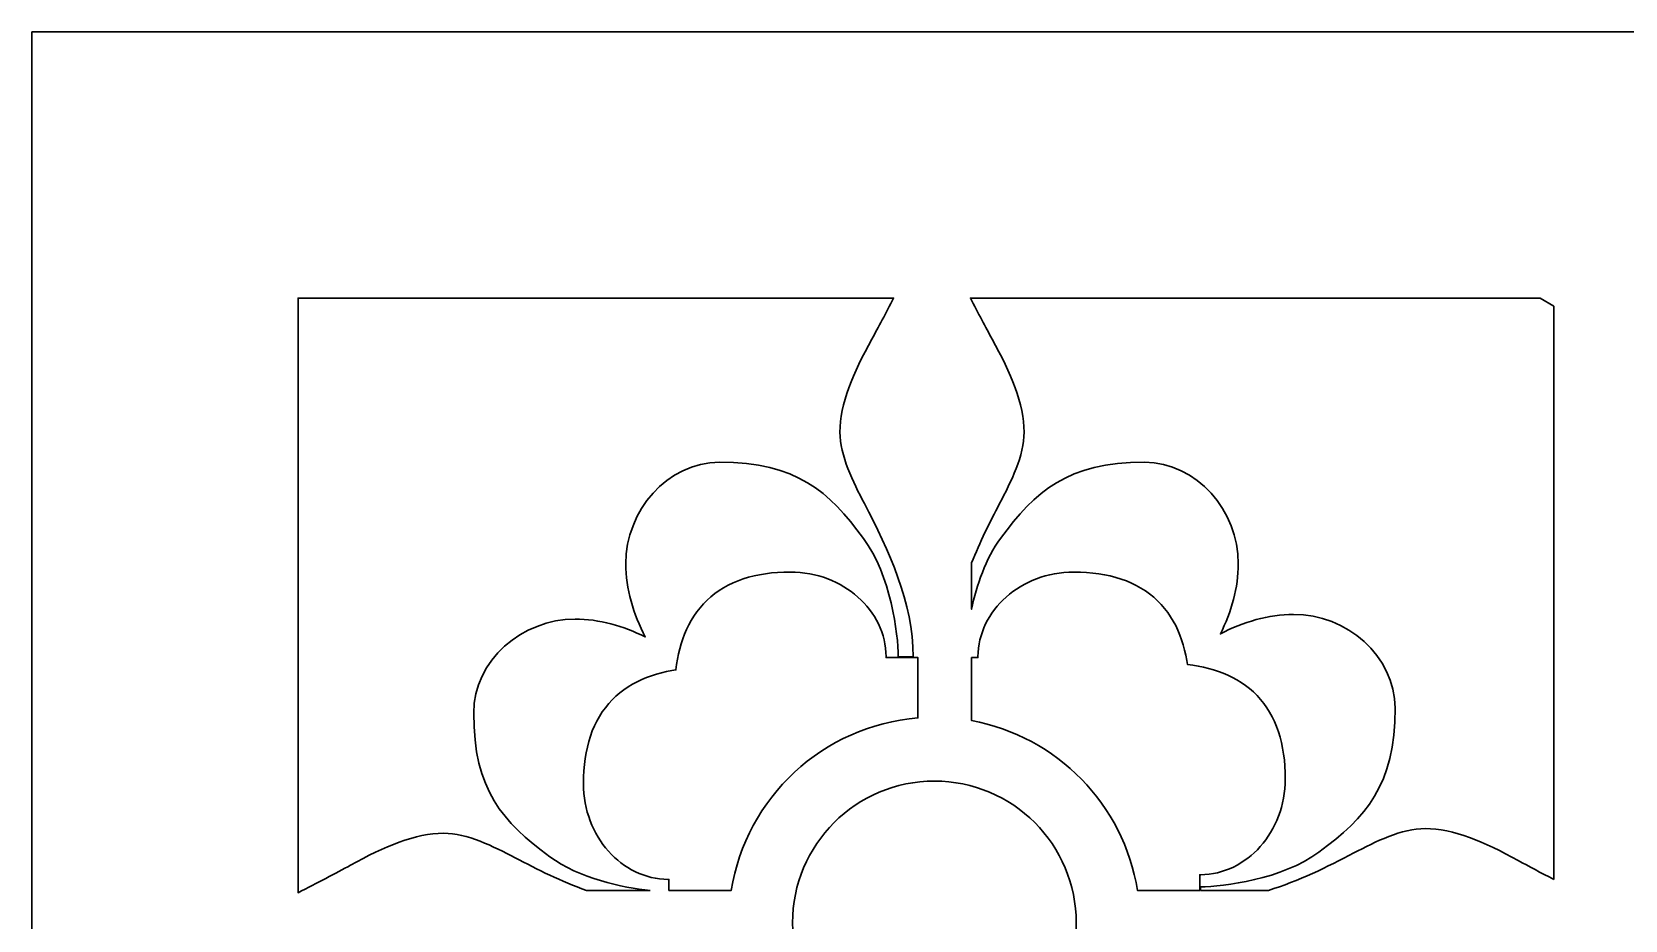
# Model space of a CAD drawing. Header units: centimetres. Extents: x 14.5 to 20.6, y -2.7 to 9.
# Drawn here: x 14.535 to 15.922, y 8.227 to 9.001 of the extents above; entities that cross this region are included whole.
import ezdxf

# ---------------------------------------------------------------- set-up
doc = ezdxf.new("R2010")
doc.units = ezdxf.units.CM
doc.header["$MEASUREMENT"] = 0
doc.layers.add('layer 1', color=7, linetype='Continuous')

msp = doc.modelspace()

# ---------------------------------------------------------------- linework, layer by layer
at = {"layer": 'layer 1', "color": 250, "lineweight": 30}
for points, knots in [([(14.53548, -2.70131), (14.53548, -2.70131), (14.53548, 9.00077), (14.53548, 9.00077), (14.53548, 9.00077), (14.53548, 9.00077), (20.59893, 9.00077), (20.59893, 9.00077), (20.59893, 9.00077), (20.59893, 9.00077), (20.59893, -2.70131), (20.59893, -2.70131), (20.59893, -2.70131), (20.59893, -2.70131), (14.53548, -2.70131), (14.53548, -2.70131)], [0, 0, 0, 0, 0.2, 0.2, 0.2, 0.2, 0.4, 0.4, 0.4, 0.4, 0.6, 0.6, 0.6, 0.6, 1, 1, 1, 1]), ([(15.07379, 8.2533), (15.04951, 8.25578), (15.0117, 8.26378), (14.98633, 8.28266), (14.98633, 8.28266), (14.94543, 8.31291), (14.92009, 8.34071), (14.92009, 8.40778), (14.92009, 8.40778), (14.92009, 8.45358), (14.9626, 8.48956), (15.00841, 8.48956), (15.00841, 8.48956), (15.02914, 8.48956), (15.05053, 8.48353), (15.06949, 8.47397), (15.06949, 8.47397), (15.05913, 8.49358), (15.05251, 8.51603), (15.05251, 8.53774), (15.05251, 8.53774), (15.05251, 8.58355), (15.08848, 8.62606), (15.13428, 8.62606), (15.13428, 8.62606), (15.20136, 8.62606), (15.22915, 8.60072), (15.25941, 8.55982), (15.25941, 8.55982), (15.28313, 8.52794), (15.28967, 8.47641), (15.28967, 8.45678), (15.28967, 8.45678), (15.28967, 8.45678), (15.30276, 8.45678), (15.30276, 8.45678), (15.30276, 8.45678), (15.30276, 8.5034), (15.28149, 8.55001), (15.26022, 8.59008), (15.26022, 8.59008), (15.25041, 8.60889), (15.23896, 8.63179), (15.23896, 8.65224), (15.23896, 8.65224), (15.23896, 8.67678), (15.25041, 8.70376), (15.26677, 8.73319), (15.26677, 8.73319), (15.27244, 8.74363), (15.27897, 8.75591), (15.2857, 8.76905), (15.2857, 8.76905), (15.2857, 8.76905), (14.7672, 8.76905), (14.7672, 8.76905), (14.7672, 8.76905), (14.7672, 8.76905), (14.7672, 8.25134), (14.7672, 8.25134), (14.7672, 8.25134), (14.78405, 8.2598), (14.79994, 8.26823), (14.81296, 8.27529), (14.81296, 8.27529), (14.84239, 8.29166), (14.86937, 8.3031), (14.89391, 8.3031), (14.89391, 8.3031), (14.91436, 8.3031), (14.93726, 8.29166), (14.95607, 8.28183), (14.95607, 8.28183), (14.97552, 8.27151), (14.99651, 8.26119), (15.01829, 8.2533), (15.01829, 8.2533), (15.01829, 8.2533), (15.07379, 8.2533), (15.07379, 8.2533)], [0, 0, 0, 0, 0.047619, 0.047619, 0.047619, 0.047619, 0.0952381, 0.0952381, 0.0952381, 0.0952381, 0.1428571, 0.1428571, 0.1428571, 0.1428571, 0.1904762, 0.1904762, 0.1904762, 0.1904762, 0.2380952, 0.2380952, 0.2380952, 0.2380952, 0.2857143, 0.2857143, 0.2857143, 0.2857143, 0.3333333, 0.3333333, 0.3333333, 0.3333333, 0.3809524, 0.3809524, 0.3809524, 0.3809524, 0.4285714, 0.4285714, 0.4285714, 0.4285714, 0.4761905, 0.4761905, 0.4761905, 0.4761905, 0.5238095, 0.5238095, 0.5238095, 0.5238095, 0.5714286, 0.5714286, 0.5714286, 0.5714286, 0.6190476, 0.6190476, 0.6190476, 0.6190476, 0.6666667, 0.6666667, 0.6666667, 0.6666667, 0.7142857, 0.7142857, 0.7142857, 0.7142857, 0.7619048, 0.7619048, 0.7619048, 0.7619048, 0.8095238, 0.8095238, 0.8095238, 0.8095238, 0.8571429, 0.8571429, 0.8571429, 0.8571429, 0.9047619, 0.9047619, 0.9047619, 0.9047619, 1, 1, 1, 1]), ([(15.8605, 8.26287), (15.8605, 8.26287), (15.8605, 8.76187), (15.8605, 8.76187), (15.8605, 8.76187), (15.8605, 8.76187), (15.84854, 8.76905), (15.84854, 8.76905), (15.84854, 8.76905), (15.84854, 8.76905), (15.35252, 8.76905), (15.35252, 8.76905), (15.35252, 8.76905), (15.35925, 8.75591), (15.36579, 8.74363), (15.37145, 8.73319), (15.37145, 8.73319), (15.38782, 8.70376), (15.39926, 8.67678), (15.39926, 8.65224), (15.39926, 8.65224), (15.39926, 8.63179), (15.38782, 8.60889), (15.37799, 8.59008), (15.37799, 8.59008), (15.36936, 8.57381), (15.36072, 8.55647), (15.35351, 8.53848), (15.35351, 8.53848), (15.35351, 8.53848), (15.35351, 8.49804), (15.35351, 8.49804), (15.35351, 8.49804), (15.35794, 8.51887), (15.36579, 8.54231), (15.37882, 8.55982), (15.37882, 8.55982), (15.40907, 8.60072), (15.43687, 8.62606), (15.50394, 8.62606), (15.50394, 8.62606), (15.54974, 8.62606), (15.58572, 8.58355), (15.58572, 8.53774), (15.58572, 8.53774), (15.58572, 8.51702), (15.57969, 8.49562), (15.57013, 8.47666), (15.57013, 8.47666), (15.58974, 8.48702), (15.61218, 8.49365), (15.6339, 8.49365), (15.6339, 8.49365), (15.67971, 8.49365), (15.72222, 8.45767), (15.72222, 8.41187), (15.72222, 8.41187), (15.72222, 8.3448), (15.69688, 8.317), (15.65598, 8.28675), (15.65598, 8.28675), (15.6241, 8.26303), (15.57257, 8.25648), (15.55294, 8.25648), (15.55294, 8.25648), (15.55294, 8.25648), (15.55294, 8.2533), (15.55294, 8.2533), (15.55294, 8.2533), (15.55294, 8.2533), (15.61192, 8.2533), (15.61192, 8.2533), (15.61192, 8.2533), (15.63802, 8.26149), (15.66321, 8.27371), (15.68624, 8.28593), (15.68624, 8.28593), (15.70505, 8.29575), (15.72795, 8.30719), (15.7484, 8.30719), (15.7484, 8.30719), (15.77294, 8.30719), (15.79992, 8.29575), (15.82935, 8.27938), (15.82935, 8.27938), (15.83853, 8.2744), (15.84914, 8.26874), (15.8605, 8.26287)], [0, 0, 0, 0, 0.0434783, 0.0434783, 0.0434783, 0.0434783, 0.0869565, 0.0869565, 0.0869565, 0.0869565, 0.1304348, 0.1304348, 0.1304348, 0.1304348, 0.173913, 0.173913, 0.173913, 0.173913, 0.2173913, 0.2173913, 0.2173913, 0.2173913, 0.2608696, 0.2608696, 0.2608696, 0.2608696, 0.3043478, 0.3043478, 0.3043478, 0.3043478, 0.3478261, 0.3478261, 0.3478261, 0.3478261, 0.3913043, 0.3913043, 0.3913043, 0.3913043, 0.4347826, 0.4347826, 0.4347826, 0.4347826, 0.4782609, 0.4782609, 0.4782609, 0.4782609, 0.5217391, 0.5217391, 0.5217391, 0.5217391, 0.5652174, 0.5652174, 0.5652174, 0.5652174, 0.6086957, 0.6086957, 0.6086957, 0.6086957, 0.6521739, 0.6521739, 0.6521739, 0.6521739, 0.6956522, 0.6956522, 0.6956522, 0.6956522, 0.7391304, 0.7391304, 0.7391304, 0.7391304, 0.7826087, 0.7826087, 0.7826087, 0.7826087, 0.826087, 0.826087, 0.826087, 0.826087, 0.8695652, 0.8695652, 0.8695652, 0.8695652, 0.9130435, 0.9130435, 0.9130435, 0.9130435, 1, 1, 1, 1]), ([(15.09009, 8.2533), (15.09009, 8.2533), (15.14434, 8.2533), (15.14434, 8.2533), (15.14434, 8.2533), (15.15718, 8.3341), (15.22409, 8.39692), (15.30681, 8.40348), (15.30681, 8.40348), (15.30681, 8.40348), (15.30681, 8.45606), (15.30681, 8.45606), (15.30681, 8.45606), (15.30681, 8.45606), (15.27913, 8.45606), (15.27913, 8.45606), (15.27913, 8.45606), (15.27913, 8.45606), (15.27913, 8.45707), (15.27913, 8.45707), (15.27913, 8.45707), (15.27913, 8.45707), (15.27902, 8.46052), (15.27902, 8.46052), (15.27902, 8.46052), (15.27902, 8.46052), (15.27869, 8.46423), (15.27869, 8.46423), (15.27869, 8.46423), (15.27869, 8.46423), (15.27814, 8.46789), (15.27814, 8.46789), (15.27814, 8.46789), (15.27814, 8.46789), (15.27739, 8.47151), (15.27739, 8.47151), (15.27739, 8.47151), (15.27739, 8.47151), (15.27643, 8.47506), (15.27643, 8.47506), (15.27643, 8.47506), (15.27643, 8.47506), (15.27529, 8.47855), (15.27529, 8.47855), (15.27529, 8.47855), (15.27529, 8.47855), (15.27395, 8.48197), (15.27395, 8.48197), (15.27395, 8.48197), (15.27395, 8.48197), (15.27244, 8.48531), (15.27244, 8.48531), (15.27244, 8.48531), (15.27244, 8.48531), (15.27076, 8.48857), (15.27076, 8.48857), (15.27076, 8.48857), (15.27076, 8.48857), (15.26891, 8.49174), (15.26891, 8.49174), (15.26891, 8.49174), (15.26891, 8.49174), (15.2669, 8.49482), (15.2669, 8.49482), (15.2669, 8.49482), (15.2669, 8.49482), (15.26474, 8.49781), (15.26474, 8.49781), (15.26474, 8.49781), (15.26474, 8.49781), (15.26242, 8.50069), (15.26242, 8.50069), (15.26242, 8.50069), (15.26242, 8.50069), (15.25996, 8.50347), (15.25996, 8.50347), (15.25996, 8.50347), (15.25996, 8.50347), (15.25736, 8.50615), (15.25736, 8.50615), (15.25736, 8.50615), (15.25736, 8.50615), (15.25462, 8.50871), (15.25462, 8.50871), (15.25462, 8.50871), (15.25462, 8.50871), (15.25175, 8.51116), (15.25175, 8.51116), (15.25175, 8.51116), (15.25175, 8.51116), (15.24876, 8.51348), (15.24876, 8.51348), (15.24876, 8.51348), (15.24876, 8.51348), (15.24563, 8.51568), (15.24563, 8.51568), (15.24563, 8.51568), (15.24563, 8.51568), (15.24239, 8.51775), (15.24239, 8.51775), (15.24239, 8.51775), (15.24239, 8.51775), (15.23903, 8.51968), (15.23903, 8.51968), (15.23903, 8.51968), (15.23903, 8.51968), (15.23556, 8.52147), (15.23556, 8.52147), (15.23556, 8.52147), (15.23556, 8.52147), (15.23198, 8.52311), (15.23198, 8.52311), (15.23198, 8.52311), (15.23198, 8.52311), (15.22829, 8.52461), (15.22829, 8.52461), (15.22829, 8.52461), (15.22829, 8.52461), (15.2245, 8.52594), (15.2245, 8.52594), (15.2245, 8.52594), (15.2245, 8.52594), (15.22062, 8.52712), (15.22062, 8.52712), (15.22062, 8.52712), (15.22062, 8.52712), (15.21666, 8.52813), (15.21666, 8.52813), (15.21666, 8.52813), (15.21666, 8.52813), (15.2126, 8.52897), (15.2126, 8.52897), (15.2126, 8.52897), (15.2126, 8.52897), (15.20846, 8.52962), (15.20846, 8.52962), (15.20846, 8.52962), (15.20846, 8.52962), (15.20425, 8.5301), (15.20425, 8.5301), (15.20425, 8.5301), (15.20425, 8.5301), (15.19997, 8.53039), (15.19997, 8.53039), (15.19997, 8.53039), (15.19997, 8.53039), (15.19569, 8.53048), (15.19569, 8.53048), (15.19569, 8.53048), (15.19569, 8.53048), (15.19003, 8.53039), (15.19003, 8.53039), (15.19003, 8.53039), (15.19003, 8.53039), (15.18458, 8.53012), (15.18458, 8.53012), (15.18458, 8.53012), (15.18458, 8.53012), (15.17928, 8.52967), (15.17928, 8.52967), (15.17928, 8.52967), (15.17928, 8.52967), (15.1741, 8.52902), (15.1741, 8.52902), (15.1741, 8.52902), (15.1741, 8.52902), (15.16906, 8.52819), (15.16906, 8.52819), (15.16906, 8.52819), (15.16906, 8.52819), (15.16416, 8.52717), (15.16416, 8.52717), (15.16416, 8.52717), (15.16416, 8.52717), (15.15939, 8.52595), (15.15939, 8.52595), (15.15939, 8.52595), (15.15939, 8.52595), (15.15475, 8.52453), (15.15475, 8.52453), (15.15475, 8.52453), (15.15475, 8.52453), (15.15026, 8.52291), (15.15026, 8.52291), (15.15026, 8.52291), (15.15026, 8.52291), (15.14591, 8.52108), (15.14591, 8.52108), (15.14591, 8.52108), (15.14591, 8.52108), (15.14171, 8.51905), (15.14171, 8.51905), (15.14171, 8.51905), (15.14171, 8.51905), (15.13766, 8.51681), (15.13766, 8.51681), (15.13766, 8.51681), (15.13766, 8.51681), (15.13378, 8.51437), (15.13378, 8.51437), (15.13378, 8.51437), (15.13378, 8.51437), (15.13008, 8.51174), (15.13008, 8.51174), (15.13008, 8.51174), (15.13008, 8.51174), (15.12655, 8.50891), (15.12655, 8.50891), (15.12655, 8.50891), (15.12655, 8.50891), (15.12322, 8.5059), (15.12322, 8.5059), (15.12322, 8.5059), (15.12322, 8.5059), (15.12007, 8.50271), (15.12007, 8.50271), (15.12007, 8.50271), (15.12007, 8.50271), (15.11713, 8.49936), (15.11713, 8.49936), (15.11713, 8.49936), (15.11713, 8.49936), (15.11439, 8.49586), (15.11439, 8.49586), (15.11439, 8.49586), (15.11439, 8.49586), (15.11185, 8.49222), (15.11185, 8.49222), (15.11185, 8.49222), (15.11185, 8.49222), (15.10952, 8.48845), (15.10952, 8.48845), (15.10952, 8.48845), (15.10952, 8.48845), (15.10738, 8.48456), (15.10738, 8.48456), (15.10738, 8.48456), (15.10738, 8.48456), (15.10544, 8.48056), (15.10544, 8.48056), (15.10544, 8.48056), (15.10544, 8.48056), (15.10368, 8.47647), (15.10368, 8.47647), (15.10368, 8.47647), (15.10368, 8.47647), (15.10211, 8.47228), (15.10211, 8.47228), (15.10211, 8.47228), (15.10211, 8.47228), (15.10071, 8.468), (15.10071, 8.468), (15.10071, 8.468), (15.10071, 8.468), (15.09948, 8.46364), (15.09948, 8.46364), (15.09948, 8.46364), (15.09948, 8.46364), (15.09841, 8.45921), (15.09841, 8.45921), (15.09841, 8.45921), (15.09841, 8.45921), (15.0975, 8.45469), (15.0975, 8.45469), (15.0975, 8.45469), (15.0975, 8.45469), (15.09673, 8.4501), (15.09673, 8.4501), (15.09673, 8.4501), (15.09673, 8.4501), (15.09611, 8.44544), (15.09611, 8.44544), (15.09611, 8.44544), (15.09611, 8.44544), (15.0961, 8.44531), (15.0961, 8.44531), (15.0961, 8.44531), (15.0961, 8.44531), (15.09259, 8.44475), (15.09259, 8.44475), (15.09259, 8.44475), (15.09259, 8.44475), (15.08802, 8.44387), (15.08802, 8.44387), (15.08802, 8.44387), (15.08802, 8.44387), (15.08352, 8.44283), (15.08352, 8.44283), (15.08352, 8.44283), (15.08352, 8.44283), (15.07911, 8.44163), (15.07911, 8.44163), (15.07911, 8.44163), (15.07911, 8.44163), (15.07478, 8.44026), (15.07478, 8.44026), (15.07478, 8.44026), (15.07478, 8.44026), (15.07054, 8.43871), (15.07054, 8.43871), (15.07054, 8.43871), (15.07054, 8.43871), (15.06638, 8.43698), (15.06638, 8.43698), (15.06638, 8.43698), (15.06638, 8.43698), (15.06233, 8.43505), (15.06233, 8.43505), (15.06233, 8.43505), (15.06233, 8.43505), (15.05839, 8.43293), (15.05839, 8.43293), (15.05839, 8.43293), (15.05839, 8.43293), (15.05457, 8.43062), (15.05457, 8.43062), (15.05457, 8.43062), (15.05457, 8.43062), (15.05087, 8.42809), (15.05087, 8.42809), (15.05087, 8.42809), (15.05087, 8.42809), (15.04732, 8.42536), (15.04732, 8.42536), (15.04732, 8.42536), (15.04732, 8.42536), (15.04392, 8.42242), (15.04392, 8.42242), (15.04392, 8.42242), (15.04392, 8.42242), (15.04068, 8.41928), (15.04068, 8.41928), (15.04068, 8.41928), (15.04068, 8.41928), (15.03762, 8.41594), (15.03762, 8.41594), (15.03762, 8.41594), (15.03762, 8.41594), (15.03474, 8.41241), (15.03474, 8.41241), (15.03474, 8.41241), (15.03474, 8.41241), (15.03206, 8.4087), (15.03206, 8.4087), (15.03206, 8.4087), (15.03206, 8.4087), (15.02958, 8.4048), (15.02958, 8.4048), (15.02958, 8.4048), (15.02958, 8.4048), (15.0273, 8.40074), (15.0273, 8.40074), (15.0273, 8.40074), (15.0273, 8.40074), (15.02524, 8.39652), (15.02524, 8.39652), (15.02524, 8.39652), (15.02524, 8.39652), (15.02338, 8.39214), (15.02338, 8.39214), (15.02338, 8.39214), (15.02338, 8.39214), (15.02173, 8.38762), (15.02173, 8.38762), (15.02173, 8.38762), (15.02173, 8.38762), (15.02028, 8.38296), (15.02028, 8.38296), (15.02028, 8.38296), (15.02028, 8.38296), (15.01904, 8.37815), (15.01904, 8.37815), (15.01904, 8.37815), (15.01904, 8.37815), (15.018, 8.37321), (15.018, 8.37321), (15.018, 8.37321), (15.018, 8.37321), (15.01715, 8.36813), (15.01715, 8.36813), (15.01715, 8.36813), (15.01715, 8.36813), (15.0165, 8.36292), (15.0165, 8.36292), (15.0165, 8.36292), (15.0165, 8.36292), (15.01604, 8.35757), (15.01604, 8.35757), (15.01604, 8.35757), (15.01604, 8.35757), (15.01576, 8.35208), (15.01576, 8.35208), (15.01576, 8.35208), (15.01576, 8.35208), (15.01567, 8.34638), (15.01567, 8.34638), (15.01567, 8.34638), (15.01567, 8.34638), (15.01576, 8.3421), (15.01576, 8.3421), (15.01576, 8.3421), (15.01576, 8.3421), (15.01605, 8.33782), (15.01605, 8.33782), (15.01605, 8.33782), (15.01605, 8.33782), (15.01653, 8.33361), (15.01653, 8.33361), (15.01653, 8.33361), (15.01653, 8.33361), (15.01719, 8.32947), (15.01719, 8.32947), (15.01719, 8.32947), (15.01719, 8.32947), (15.01802, 8.32541), (15.01802, 8.32541), (15.01802, 8.32541), (15.01802, 8.32541), (15.01903, 8.32144), (15.01903, 8.32144), (15.01903, 8.32144), (15.01903, 8.32144), (15.02021, 8.31756), (15.02021, 8.31756), (15.02021, 8.31756), (15.02021, 8.31756), (15.02154, 8.31377), (15.02154, 8.31377), (15.02154, 8.31377), (15.02154, 8.31377), (15.02304, 8.31009), (15.02304, 8.31009), (15.02304, 8.31009), (15.02304, 8.31009), (15.02468, 8.30651), (15.02468, 8.30651), (15.02468, 8.30651), (15.02468, 8.30651), (15.02647, 8.30303), (15.02647, 8.30303), (15.02647, 8.30303), (15.02647, 8.30303), (15.0284, 8.29967), (15.0284, 8.29967), (15.0284, 8.29967), (15.0284, 8.29967), (15.03047, 8.29643), (15.03047, 8.29643), (15.03047, 8.29643), (15.03047, 8.29643), (15.03267, 8.2933), (15.03267, 8.2933), (15.03267, 8.2933), (15.03267, 8.2933), (15.03499, 8.2903), (15.03499, 8.2903), (15.03499, 8.2903), (15.03499, 8.2903), (15.03744, 8.28744), (15.03744, 8.28744), (15.03744, 8.28744), (15.03744, 8.28744), (15.04, 8.2847), (15.04, 8.2847), (15.04, 8.2847), (15.04, 8.2847), (15.04267, 8.2821), (15.04267, 8.2821), (15.04267, 8.2821), (15.04267, 8.2821), (15.04546, 8.27963), (15.04546, 8.27963), (15.04546, 8.27963), (15.04546, 8.27963), (15.04834, 8.27732), (15.04834, 8.27732), (15.04834, 8.27732), (15.04834, 8.27732), (15.05132, 8.27516), (15.05132, 8.27516), (15.05132, 8.27516), (15.05132, 8.27516), (15.05441, 8.27314), (15.05441, 8.27314), (15.05441, 8.27314), (15.05441, 8.27314), (15.05758, 8.27129), (15.05758, 8.27129), (15.05758, 8.27129), (15.05758, 8.27129), (15.06084, 8.26961), (15.06084, 8.26961), (15.06084, 8.26961), (15.06084, 8.26961), (15.06418, 8.2681), (15.06418, 8.2681), (15.06418, 8.2681), (15.06418, 8.2681), (15.0676, 8.26677), (15.0676, 8.26677), (15.0676, 8.26677), (15.0676, 8.26677), (15.07109, 8.26562), (15.07109, 8.26562), (15.07109, 8.26562), (15.07109, 8.26562), (15.07465, 8.26467), (15.07465, 8.26467), (15.07465, 8.26467), (15.07465, 8.26467), (15.07826, 8.26391), (15.07826, 8.26391), (15.07826, 8.26391), (15.07826, 8.26391), (15.08193, 8.26336), (15.08193, 8.26336), (15.08193, 8.26336), (15.08193, 8.26336), (15.08564, 8.26303), (15.08564, 8.26303), (15.08564, 8.26303), (15.08564, 8.26303), (15.08909, 8.26293), (15.08909, 8.26293), (15.08909, 8.26293), (15.08909, 8.26293), (15.09009, 8.26293), (15.09009, 8.26293), (15.09009, 8.26293), (15.09009, 8.26293), (15.09009, 8.2533), (15.09009, 8.2533)], [0, 0, 0, 0, 0.0074627, 0.0074627, 0.0074627, 0.0074627, 0.0149254, 0.0149254, 0.0149254, 0.0149254, 0.0223881, 0.0223881, 0.0223881, 0.0223881, 0.0298507, 0.0298507, 0.0298507, 0.0298507, 0.0373134, 0.0373134, 0.0373134, 0.0373134, 0.0447761, 0.0447761, 0.0447761, 0.0447761, 0.0522388, 0.0522388, 0.0522388, 0.0522388, 0.0597015, 0.0597015, 0.0597015, 0.0597015, 0.0671642, 0.0671642, 0.0671642, 0.0671642, 0.0746269, 0.0746269, 0.0746269, 0.0746269, 0.0820896, 0.0820896, 0.0820896, 0.0820896, 0.0895522, 0.0895522, 0.0895522, 0.0895522, 0.0970149, 0.0970149, 0.0970149, 0.0970149, 0.1044776, 0.1044776, 0.1044776, 0.1044776, 0.1119403, 0.1119403, 0.1119403, 0.1119403, 0.119403, 0.119403, 0.119403, 0.119403, 0.1268657, 0.1268657, 0.1268657, 0.1268657, 0.1343284, 0.1343284, 0.1343284, 0.1343284, 0.141791, 0.141791, 0.141791, 0.141791, 0.1492537, 0.1492537, 0.1492537, 0.1492537, 0.1567164, 0.1567164, 0.1567164, 0.1567164, 0.1641791, 0.1641791, 0.1641791, 0.1641791, 0.1716418, 0.1716418, 0.1716418, 0.1716418, 0.1791045, 0.1791045, 0.1791045, 0.1791045, 0.1865672, 0.1865672, 0.1865672, 0.1865672, 0.1940299, 0.1940299, 0.1940299, 0.1940299, 0.2014925, 0.2014925, 0.2014925, 0.2014925, 0.2089552, 0.2089552, 0.2089552, 0.2089552, 0.2164179, 0.2164179, 0.2164179, 0.2164179, 0.2238806, 0.2238806, 0.2238806, 0.2238806, 0.2313433, 0.2313433, 0.2313433, 0.2313433, 0.238806, 0.238806, 0.238806, 0.238806, 0.2462687, 0.2462687, 0.2462687, 0.2462687, 0.2537313, 0.2537313, 0.2537313, 0.2537313, 0.261194, 0.261194, 0.261194, 0.261194, 0.2686567, 0.2686567, 0.2686567, 0.2686567, 0.2761194, 0.2761194, 0.2761194, 0.2761194, 0.2835821, 0.2835821, 0.2835821, 0.2835821, 0.2910448, 0.2910448, 0.2910448, 0.2910448, 0.2985075, 0.2985075, 0.2985075, 0.2985075, 0.3059701, 0.3059701, 0.3059701, 0.3059701, 0.3134328, 0.3134328, 0.3134328, 0.3134328, 0.3208955, 0.3208955, 0.3208955, 0.3208955, 0.3283582, 0.3283582, 0.3283582, 0.3283582, 0.3358209, 0.3358209, 0.3358209, 0.3358209, 0.3432836, 0.3432836, 0.3432836, 0.3432836, 0.3507463, 0.3507463, 0.3507463, 0.3507463, 0.358209, 0.358209, 0.358209, 0.358209, 0.3656716, 0.3656716, 0.3656716, 0.3656716, 0.3731343, 0.3731343, 0.3731343, 0.3731343, 0.380597, 0.380597, 0.380597, 0.380597, 0.3880597, 0.3880597, 0.3880597, 0.3880597, 0.3955224, 0.3955224, 0.3955224, 0.3955224, 0.4029851, 0.4029851, 0.4029851, 0.4029851, 0.4104478, 0.4104478, 0.4104478, 0.4104478, 0.4179104, 0.4179104, 0.4179104, 0.4179104, 0.4253731, 0.4253731, 0.4253731, 0.4253731, 0.4328358, 0.4328358, 0.4328358, 0.4328358, 0.4402985, 0.4402985, 0.4402985, 0.4402985, 0.4477612, 0.4477612, 0.4477612, 0.4477612, 0.4552239, 0.4552239, 0.4552239, 0.4552239, 0.4626866, 0.4626866, 0.4626866, 0.4626866, 0.4701493, 0.4701493, 0.4701493, 0.4701493, 0.4776119, 0.4776119, 0.4776119, 0.4776119, 0.4850746, 0.4850746, 0.4850746, 0.4850746, 0.4925373, 0.4925373, 0.4925373, 0.4925373, 0.5, 0.5, 0.5, 0.5, 0.5074627, 0.5074627, 0.5074627, 0.5074627, 0.5149254, 0.5149254, 0.5149254, 0.5149254, 0.5223881, 0.5223881, 0.5223881, 0.5223881, 0.5298507, 0.5298507, 0.5298507, 0.5298507, 0.5373134, 0.5373134, 0.5373134, 0.5373134, 0.5447761, 0.5447761, 0.5447761, 0.5447761, 0.5522388, 0.5522388, 0.5522388, 0.5522388, 0.5597015, 0.5597015, 0.5597015, 0.5597015, 0.5671642, 0.5671642, 0.5671642, 0.5671642, 0.5746269, 0.5746269, 0.5746269, 0.5746269, 0.5820896, 0.5820896, 0.5820896, 0.5820896, 0.5895522, 0.5895522, 0.5895522, 0.5895522, 0.5970149, 0.5970149, 0.5970149, 0.5970149, 0.6044776, 0.6044776, 0.6044776, 0.6044776, 0.6119403, 0.6119403, 0.6119403, 0.6119403, 0.619403, 0.619403, 0.619403, 0.619403, 0.6268657, 0.6268657, 0.6268657, 0.6268657, 0.6343284, 0.6343284, 0.6343284, 0.6343284, 0.641791, 0.641791, 0.641791, 0.641791, 0.6492537, 0.6492537, 0.6492537, 0.6492537, 0.6567164, 0.6567164, 0.6567164, 0.6567164, 0.6641791, 0.6641791, 0.6641791, 0.6641791, 0.6716418, 0.6716418, 0.6716418, 0.6716418, 0.6791045, 0.6791045, 0.6791045, 0.6791045, 0.6865672, 0.6865672, 0.6865672, 0.6865672, 0.6940299, 0.6940299, 0.6940299, 0.6940299, 0.7014925, 0.7014925, 0.7014925, 0.7014925, 0.7089552, 0.7089552, 0.7089552, 0.7089552, 0.7164179, 0.7164179, 0.7164179, 0.7164179, 0.7238806, 0.7238806, 0.7238806, 0.7238806, 0.7313433, 0.7313433, 0.7313433, 0.7313433, 0.738806, 0.738806, 0.738806, 0.738806, 0.7462687, 0.7462687, 0.7462687, 0.7462687, 0.7537313, 0.7537313, 0.7537313, 0.7537313, 0.761194, 0.761194, 0.761194, 0.761194, 0.7686567, 0.7686567, 0.7686567, 0.7686567, 0.7761194, 0.7761194, 0.7761194, 0.7761194, 0.7835821, 0.7835821, 0.7835821, 0.7835821, 0.7910448, 0.7910448, 0.7910448, 0.7910448, 0.7985075, 0.7985075, 0.7985075, 0.7985075, 0.8059701, 0.8059701, 0.8059701, 0.8059701, 0.8134328, 0.8134328, 0.8134328, 0.8134328, 0.8208955, 0.8208955, 0.8208955, 0.8208955, 0.8283582, 0.8283582, 0.8283582, 0.8283582, 0.8358209, 0.8358209, 0.8358209, 0.8358209, 0.8432836, 0.8432836, 0.8432836, 0.8432836, 0.8507463, 0.8507463, 0.8507463, 0.8507463, 0.858209, 0.858209, 0.858209, 0.858209, 0.8656716, 0.8656716, 0.8656716, 0.8656716, 0.8731343, 0.8731343, 0.8731343, 0.8731343, 0.880597, 0.880597, 0.880597, 0.880597, 0.8880597, 0.8880597, 0.8880597, 0.8880597, 0.8955224, 0.8955224, 0.8955224, 0.8955224, 0.9029851, 0.9029851, 0.9029851, 0.9029851, 0.9104478, 0.9104478, 0.9104478, 0.9104478, 0.9179104, 0.9179104, 0.9179104, 0.9179104, 0.9253731, 0.9253731, 0.9253731, 0.9253731, 0.9328358, 0.9328358, 0.9328358, 0.9328358, 0.9402985, 0.9402985, 0.9402985, 0.9402985, 0.9477612, 0.9477612, 0.9477612, 0.9477612, 0.9552239, 0.9552239, 0.9552239, 0.9552239, 0.9626866, 0.9626866, 0.9626866, 0.9626866, 0.9701493, 0.9701493, 0.9701493, 0.9701493, 0.9776119, 0.9776119, 0.9776119, 0.9776119, 0.9850746, 0.9850746, 0.9850746, 0.9850746, 1, 1, 1, 1]), ([(15.35351, 8.45606), (15.35351, 8.45606), (15.35351, 8.40113), (15.35351, 8.40113), (15.35351, 8.40113), (15.42779, 8.38756), (15.48608, 8.32815), (15.49797, 8.2533), (15.49797, 8.2533), (15.49797, 8.2533), (15.55222, 8.2533), (15.55222, 8.2533), (15.55222, 8.2533), (15.55222, 8.2533), (15.55222, 8.26702), (15.55222, 8.26702), (15.55222, 8.26702), (15.55222, 8.26702), (15.55322, 8.26702), (15.55322, 8.26702), (15.55322, 8.26702), (15.55322, 8.26702), (15.55667, 8.26713), (15.55667, 8.26713), (15.55667, 8.26713), (15.55667, 8.26713), (15.56038, 8.26746), (15.56038, 8.26746), (15.56038, 8.26746), (15.56038, 8.26746), (15.56405, 8.26801), (15.56405, 8.26801), (15.56405, 8.26801), (15.56405, 8.26801), (15.56766, 8.26876), (15.56766, 8.26876), (15.56766, 8.26876), (15.56766, 8.26876), (15.57121, 8.26972), (15.57121, 8.26972), (15.57121, 8.26972), (15.57121, 8.26972), (15.57471, 8.27086), (15.57471, 8.27086), (15.57471, 8.27086), (15.57471, 8.27086), (15.57813, 8.2722), (15.57813, 8.2722), (15.57813, 8.2722), (15.57813, 8.2722), (15.58147, 8.27371), (15.58147, 8.27371), (15.58147, 8.27371), (15.58147, 8.27371), (15.58473, 8.27539), (15.58473, 8.27539), (15.58473, 8.27539), (15.58473, 8.27539), (15.5879, 8.27724), (15.5879, 8.27724), (15.5879, 8.27724), (15.5879, 8.27724), (15.59098, 8.27925), (15.59098, 8.27925), (15.59098, 8.27925), (15.59098, 8.27925), (15.59397, 8.28141), (15.59397, 8.28141), (15.59397, 8.28141), (15.59397, 8.28141), (15.59685, 8.28373), (15.59685, 8.28373), (15.59685, 8.28373), (15.59685, 8.28373), (15.59963, 8.28619), (15.59963, 8.28619), (15.59963, 8.28619), (15.59963, 8.28619), (15.60231, 8.28879), (15.60231, 8.28879), (15.60231, 8.28879), (15.60231, 8.28879), (15.60487, 8.29153), (15.60487, 8.29153), (15.60487, 8.29153), (15.60487, 8.29153), (15.60731, 8.2944), (15.60731, 8.2944), (15.60731, 8.2944), (15.60731, 8.2944), (15.60964, 8.29739), (15.60964, 8.29739), (15.60964, 8.29739), (15.60964, 8.29739), (15.61184, 8.30052), (15.61184, 8.30052), (15.61184, 8.30052), (15.61184, 8.30052), (15.6139, 8.30376), (15.6139, 8.30376), (15.6139, 8.30376), (15.6139, 8.30376), (15.61583, 8.30712), (15.61583, 8.30712), (15.61583, 8.30712), (15.61583, 8.30712), (15.61763, 8.31059), (15.61763, 8.31059), (15.61763, 8.31059), (15.61763, 8.31059), (15.61927, 8.31417), (15.61927, 8.31417), (15.61927, 8.31417), (15.61927, 8.31417), (15.62077, 8.31786), (15.62077, 8.31786), (15.62077, 8.31786), (15.62077, 8.31786), (15.6221, 8.32165), (15.6221, 8.32165), (15.6221, 8.32165), (15.6221, 8.32165), (15.62328, 8.32553), (15.62328, 8.32553), (15.62328, 8.32553), (15.62328, 8.32553), (15.62429, 8.3295), (15.62429, 8.3295), (15.62429, 8.3295), (15.62429, 8.3295), (15.62512, 8.33355), (15.62512, 8.33355), (15.62512, 8.33355), (15.62512, 8.33355), (15.62578, 8.33769), (15.62578, 8.33769), (15.62578, 8.33769), (15.62578, 8.33769), (15.62626, 8.3419), (15.62626, 8.3419), (15.62626, 8.3419), (15.62626, 8.3419), (15.62655, 8.34618), (15.62655, 8.34618), (15.62655, 8.34618), (15.62655, 8.34618), (15.62664, 8.35047), (15.62664, 8.35047), (15.62664, 8.35047), (15.62664, 8.35047), (15.62655, 8.35612), (15.62655, 8.35612), (15.62655, 8.35612), (15.62655, 8.35612), (15.62628, 8.36157), (15.62628, 8.36157), (15.62628, 8.36157), (15.62628, 8.36157), (15.62582, 8.36687), (15.62582, 8.36687), (15.62582, 8.36687), (15.62582, 8.36687), (15.62518, 8.37205), (15.62518, 8.37205), (15.62518, 8.37205), (15.62518, 8.37205), (15.62435, 8.37709), (15.62435, 8.37709), (15.62435, 8.37709), (15.62435, 8.37709), (15.62333, 8.38199), (15.62333, 8.38199), (15.62333, 8.38199), (15.62333, 8.38199), (15.62211, 8.38676), (15.62211, 8.38676), (15.62211, 8.38676), (15.62211, 8.38676), (15.62069, 8.3914), (15.62069, 8.3914), (15.62069, 8.3914), (15.62069, 8.3914), (15.61906, 8.39589), (15.61906, 8.39589), (15.61906, 8.39589), (15.61906, 8.39589), (15.61724, 8.40024), (15.61724, 8.40024), (15.61724, 8.40024), (15.61724, 8.40024), (15.61521, 8.40444), (15.61521, 8.40444), (15.61521, 8.40444), (15.61521, 8.40444), (15.61297, 8.40849), (15.61297, 8.40849), (15.61297, 8.40849), (15.61297, 8.40849), (15.61053, 8.41237), (15.61053, 8.41237), (15.61053, 8.41237), (15.61053, 8.41237), (15.6079, 8.41607), (15.6079, 8.41607), (15.6079, 8.41607), (15.6079, 8.41607), (15.60507, 8.4196), (15.60507, 8.4196), (15.60507, 8.4196), (15.60507, 8.4196), (15.60206, 8.42293), (15.60206, 8.42293), (15.60206, 8.42293), (15.60206, 8.42293), (15.59886, 8.42608), (15.59886, 8.42608), (15.59886, 8.42608), (15.59886, 8.42608), (15.59552, 8.42902), (15.59552, 8.42902), (15.59552, 8.42902), (15.59552, 8.42902), (15.59202, 8.43176), (15.59202, 8.43176), (15.59202, 8.43176), (15.59202, 8.43176), (15.58837, 8.4343), (15.58837, 8.4343), (15.58837, 8.4343), (15.58837, 8.4343), (15.5846, 8.43663), (15.5846, 8.43663), (15.5846, 8.43663), (15.5846, 8.43663), (15.58072, 8.43877), (15.58072, 8.43877), (15.58072, 8.43877), (15.58072, 8.43877), (15.57672, 8.44071), (15.57672, 8.44071), (15.57672, 8.44071), (15.57672, 8.44071), (15.57263, 8.44247), (15.57263, 8.44247), (15.57263, 8.44247), (15.57263, 8.44247), (15.56844, 8.44404), (15.56844, 8.44404), (15.56844, 8.44404), (15.56844, 8.44404), (15.56416, 8.44544), (15.56416, 8.44544), (15.56416, 8.44544), (15.56416, 8.44544), (15.5598, 8.44667), (15.5598, 8.44667), (15.5598, 8.44667), (15.5598, 8.44667), (15.55537, 8.44774), (15.55537, 8.44774), (15.55537, 8.44774), (15.55537, 8.44774), (15.55085, 8.44865), (15.55085, 8.44865), (15.55085, 8.44865), (15.55085, 8.44865), (15.54626, 8.44941), (15.54626, 8.44941), (15.54626, 8.44941), (15.54626, 8.44941), (15.5416, 8.45004), (15.5416, 8.45004), (15.5416, 8.45004), (15.5416, 8.45004), (15.54147, 8.45005), (15.54147, 8.45005), (15.54147, 8.45005), (15.54147, 8.45005), (15.54091, 8.45356), (15.54091, 8.45356), (15.54091, 8.45356), (15.54091, 8.45356), (15.54003, 8.45813), (15.54003, 8.45813), (15.54003, 8.45813), (15.54003, 8.45813), (15.53899, 8.46263), (15.53899, 8.46263), (15.53899, 8.46263), (15.53899, 8.46263), (15.53779, 8.46704), (15.53779, 8.46704), (15.53779, 8.46704), (15.53779, 8.46704), (15.53641, 8.47137), (15.53641, 8.47137), (15.53641, 8.47137), (15.53641, 8.47137), (15.53487, 8.47561), (15.53487, 8.47561), (15.53487, 8.47561), (15.53487, 8.47561), (15.53313, 8.47977), (15.53313, 8.47977), (15.53313, 8.47977), (15.53313, 8.47977), (15.53121, 8.48382), (15.53121, 8.48382), (15.53121, 8.48382), (15.53121, 8.48382), (15.52909, 8.48775), (15.52909, 8.48775), (15.52909, 8.48775), (15.52909, 8.48775), (15.52677, 8.49158), (15.52677, 8.49158), (15.52677, 8.49158), (15.52677, 8.49158), (15.52425, 8.49527), (15.52425, 8.49527), (15.52425, 8.49527), (15.52425, 8.49527), (15.52152, 8.49883), (15.52152, 8.49883), (15.52152, 8.49883), (15.52152, 8.49883), (15.51858, 8.50223), (15.51858, 8.50223), (15.51858, 8.50223), (15.51858, 8.50223), (15.51544, 8.50547), (15.51544, 8.50547), (15.51544, 8.50547), (15.51544, 8.50547), (15.5121, 8.50853), (15.5121, 8.50853), (15.5121, 8.50853), (15.5121, 8.50853), (15.50857, 8.51141), (15.50857, 8.51141), (15.50857, 8.51141), (15.50857, 8.51141), (15.50486, 8.51409), (15.50486, 8.51409), (15.50486, 8.51409), (15.50486, 8.51409), (15.50096, 8.51657), (15.50096, 8.51657), (15.50096, 8.51657), (15.50096, 8.51657), (15.4969, 8.51885), (15.4969, 8.51885), (15.4969, 8.51885), (15.4969, 8.51885), (15.49268, 8.52091), (15.49268, 8.52091), (15.49268, 8.52091), (15.49268, 8.52091), (15.4883, 8.52277), (15.4883, 8.52277), (15.4883, 8.52277), (15.4883, 8.52277), (15.48378, 8.52442), (15.48378, 8.52442), (15.48378, 8.52442), (15.48378, 8.52442), (15.47911, 8.52587), (15.47911, 8.52587), (15.47911, 8.52587), (15.47911, 8.52587), (15.47431, 8.52711), (15.47431, 8.52711), (15.47431, 8.52711), (15.47431, 8.52711), (15.46937, 8.52815), (15.46937, 8.52815), (15.46937, 8.52815), (15.46937, 8.52815), (15.4643, 8.529), (15.4643, 8.529), (15.4643, 8.529), (15.4643, 8.529), (15.45908, 8.52965), (15.45908, 8.52965), (15.45908, 8.52965), (15.45908, 8.52965), (15.45373, 8.53012), (15.45373, 8.53012), (15.45373, 8.53012), (15.45373, 8.53012), (15.44824, 8.53039), (15.44824, 8.53039), (15.44824, 8.53039), (15.44824, 8.53039), (15.44254, 8.53049), (15.44254, 8.53049), (15.44254, 8.53049), (15.44254, 8.53049), (15.43825, 8.53039), (15.43825, 8.53039), (15.43825, 8.53039), (15.43825, 8.53039), (15.43397, 8.5301), (15.43397, 8.5301), (15.43397, 8.5301), (15.43397, 8.5301), (15.42976, 8.52962), (15.42976, 8.52962), (15.42976, 8.52962), (15.42976, 8.52962), (15.42563, 8.52897), (15.42563, 8.52897), (15.42563, 8.52897), (15.42563, 8.52897), (15.42157, 8.52813), (15.42157, 8.52813), (15.42157, 8.52813), (15.42157, 8.52813), (15.4176, 8.52712), (15.4176, 8.52712), (15.4176, 8.52712), (15.4176, 8.52712), (15.41372, 8.52594), (15.41372, 8.52594), (15.41372, 8.52594), (15.41372, 8.52594), (15.40993, 8.52461), (15.40993, 8.52461), (15.40993, 8.52461), (15.40993, 8.52461), (15.40624, 8.52311), (15.40624, 8.52311), (15.40624, 8.52311), (15.40624, 8.52311), (15.40266, 8.52147), (15.40266, 8.52147), (15.40266, 8.52147), (15.40266, 8.52147), (15.39919, 8.51968), (15.39919, 8.51968), (15.39919, 8.51968), (15.39919, 8.51968), (15.39583, 8.51775), (15.39583, 8.51775), (15.39583, 8.51775), (15.39583, 8.51775), (15.39259, 8.51568), (15.39259, 8.51568), (15.39259, 8.51568), (15.39259, 8.51568), (15.38946, 8.51348), (15.38946, 8.51348), (15.38946, 8.51348), (15.38946, 8.51348), (15.38646, 8.51116), (15.38646, 8.51116), (15.38646, 8.51116), (15.38646, 8.51116), (15.3836, 8.50871), (15.3836, 8.50871), (15.3836, 8.50871), (15.3836, 8.50871), (15.38085, 8.50615), (15.38085, 8.50615), (15.38085, 8.50615), (15.38085, 8.50615), (15.37826, 8.50348), (15.37826, 8.50348), (15.37826, 8.50348), (15.37826, 8.50348), (15.37579, 8.50069), (15.37579, 8.50069), (15.37579, 8.50069), (15.37579, 8.50069), (15.37348, 8.49781), (15.37348, 8.49781), (15.37348, 8.49781), (15.37348, 8.49781), (15.37131, 8.49482), (15.37131, 8.49482), (15.37131, 8.49482), (15.37131, 8.49482), (15.3693, 8.49174), (15.3693, 8.49174), (15.3693, 8.49174), (15.3693, 8.49174), (15.36745, 8.48857), (15.36745, 8.48857), (15.36745, 8.48857), (15.36745, 8.48857), (15.36577, 8.48531), (15.36577, 8.48531), (15.36577, 8.48531), (15.36577, 8.48531), (15.36426, 8.48197), (15.36426, 8.48197), (15.36426, 8.48197), (15.36426, 8.48197), (15.36293, 8.47855), (15.36293, 8.47855), (15.36293, 8.47855), (15.36293, 8.47855), (15.36178, 8.47506), (15.36178, 8.47506), (15.36178, 8.47506), (15.36178, 8.47506), (15.36083, 8.47151), (15.36083, 8.47151), (15.36083, 8.47151), (15.36083, 8.47151), (15.36007, 8.46789), (15.36007, 8.46789), (15.36007, 8.46789), (15.36007, 8.46789), (15.35952, 8.46422), (15.35952, 8.46422), (15.35952, 8.46422), (15.35952, 8.46422), (15.35919, 8.46051), (15.35919, 8.46051), (15.35919, 8.46051), (15.35919, 8.46051), (15.35908, 8.45706), (15.35908, 8.45706), (15.35908, 8.45706), (15.35908, 8.45706), (15.35908, 8.45606), (15.35908, 8.45606), (15.35908, 8.45606), (15.35908, 8.45606), (15.35351, 8.45606), (15.35351, 8.45606)], [0, 0, 0, 0, 0.0074627, 0.0074627, 0.0074627, 0.0074627, 0.0149254, 0.0149254, 0.0149254, 0.0149254, 0.0223881, 0.0223881, 0.0223881, 0.0223881, 0.0298507, 0.0298507, 0.0298507, 0.0298507, 0.0373134, 0.0373134, 0.0373134, 0.0373134, 0.0447761, 0.0447761, 0.0447761, 0.0447761, 0.0522388, 0.0522388, 0.0522388, 0.0522388, 0.0597015, 0.0597015, 0.0597015, 0.0597015, 0.0671642, 0.0671642, 0.0671642, 0.0671642, 0.0746269, 0.0746269, 0.0746269, 0.0746269, 0.0820896, 0.0820896, 0.0820896, 0.0820896, 0.0895522, 0.0895522, 0.0895522, 0.0895522, 0.0970149, 0.0970149, 0.0970149, 0.0970149, 0.1044776, 0.1044776, 0.1044776, 0.1044776, 0.1119403, 0.1119403, 0.1119403, 0.1119403, 0.119403, 0.119403, 0.119403, 0.119403, 0.1268657, 0.1268657, 0.1268657, 0.1268657, 0.1343284, 0.1343284, 0.1343284, 0.1343284, 0.141791, 0.141791, 0.141791, 0.141791, 0.1492537, 0.1492537, 0.1492537, 0.1492537, 0.1567164, 0.1567164, 0.1567164, 0.1567164, 0.1641791, 0.1641791, 0.1641791, 0.1641791, 0.1716418, 0.1716418, 0.1716418, 0.1716418, 0.1791045, 0.1791045, 0.1791045, 0.1791045, 0.1865672, 0.1865672, 0.1865672, 0.1865672, 0.1940299, 0.1940299, 0.1940299, 0.1940299, 0.2014925, 0.2014925, 0.2014925, 0.2014925, 0.2089552, 0.2089552, 0.2089552, 0.2089552, 0.2164179, 0.2164179, 0.2164179, 0.2164179, 0.2238806, 0.2238806, 0.2238806, 0.2238806, 0.2313433, 0.2313433, 0.2313433, 0.2313433, 0.238806, 0.238806, 0.238806, 0.238806, 0.2462687, 0.2462687, 0.2462687, 0.2462687, 0.2537313, 0.2537313, 0.2537313, 0.2537313, 0.261194, 0.261194, 0.261194, 0.261194, 0.2686567, 0.2686567, 0.2686567, 0.2686567, 0.2761194, 0.2761194, 0.2761194, 0.2761194, 0.2835821, 0.2835821, 0.2835821, 0.2835821, 0.2910448, 0.2910448, 0.2910448, 0.2910448, 0.2985075, 0.2985075, 0.2985075, 0.2985075, 0.3059701, 0.3059701, 0.3059701, 0.3059701, 0.3134328, 0.3134328, 0.3134328, 0.3134328, 0.3208955, 0.3208955, 0.3208955, 0.3208955, 0.3283582, 0.3283582, 0.3283582, 0.3283582, 0.3358209, 0.3358209, 0.3358209, 0.3358209, 0.3432836, 0.3432836, 0.3432836, 0.3432836, 0.3507463, 0.3507463, 0.3507463, 0.3507463, 0.358209, 0.358209, 0.358209, 0.358209, 0.3656716, 0.3656716, 0.3656716, 0.3656716, 0.3731343, 0.3731343, 0.3731343, 0.3731343, 0.380597, 0.380597, 0.380597, 0.380597, 0.3880597, 0.3880597, 0.3880597, 0.3880597, 0.3955224, 0.3955224, 0.3955224, 0.3955224, 0.4029851, 0.4029851, 0.4029851, 0.4029851, 0.4104478, 0.4104478, 0.4104478, 0.4104478, 0.4179104, 0.4179104, 0.4179104, 0.4179104, 0.4253731, 0.4253731, 0.4253731, 0.4253731, 0.4328358, 0.4328358, 0.4328358, 0.4328358, 0.4402985, 0.4402985, 0.4402985, 0.4402985, 0.4477612, 0.4477612, 0.4477612, 0.4477612, 0.4552239, 0.4552239, 0.4552239, 0.4552239, 0.4626866, 0.4626866, 0.4626866, 0.4626866, 0.4701493, 0.4701493, 0.4701493, 0.4701493, 0.4776119, 0.4776119, 0.4776119, 0.4776119, 0.4850746, 0.4850746, 0.4850746, 0.4850746, 0.4925373, 0.4925373, 0.4925373, 0.4925373, 0.5, 0.5, 0.5, 0.5, 0.5074627, 0.5074627, 0.5074627, 0.5074627, 0.5149254, 0.5149254, 0.5149254, 0.5149254, 0.5223881, 0.5223881, 0.5223881, 0.5223881, 0.5298507, 0.5298507, 0.5298507, 0.5298507, 0.5373134, 0.5373134, 0.5373134, 0.5373134, 0.5447761, 0.5447761, 0.5447761, 0.5447761, 0.5522388, 0.5522388, 0.5522388, 0.5522388, 0.5597015, 0.5597015, 0.5597015, 0.5597015, 0.5671642, 0.5671642, 0.5671642, 0.5671642, 0.5746269, 0.5746269, 0.5746269, 0.5746269, 0.5820896, 0.5820896, 0.5820896, 0.5820896, 0.5895522, 0.5895522, 0.5895522, 0.5895522, 0.5970149, 0.5970149, 0.5970149, 0.5970149, 0.6044776, 0.6044776, 0.6044776, 0.6044776, 0.6119403, 0.6119403, 0.6119403, 0.6119403, 0.619403, 0.619403, 0.619403, 0.619403, 0.6268657, 0.6268657, 0.6268657, 0.6268657, 0.6343284, 0.6343284, 0.6343284, 0.6343284, 0.641791, 0.641791, 0.641791, 0.641791, 0.6492537, 0.6492537, 0.6492537, 0.6492537, 0.6567164, 0.6567164, 0.6567164, 0.6567164, 0.6641791, 0.6641791, 0.6641791, 0.6641791, 0.6716418, 0.6716418, 0.6716418, 0.6716418, 0.6791045, 0.6791045, 0.6791045, 0.6791045, 0.6865672, 0.6865672, 0.6865672, 0.6865672, 0.6940299, 0.6940299, 0.6940299, 0.6940299, 0.7014925, 0.7014925, 0.7014925, 0.7014925, 0.7089552, 0.7089552, 0.7089552, 0.7089552, 0.7164179, 0.7164179, 0.7164179, 0.7164179, 0.7238806, 0.7238806, 0.7238806, 0.7238806, 0.7313433, 0.7313433, 0.7313433, 0.7313433, 0.738806, 0.738806, 0.738806, 0.738806, 0.7462687, 0.7462687, 0.7462687, 0.7462687, 0.7537313, 0.7537313, 0.7537313, 0.7537313, 0.761194, 0.761194, 0.761194, 0.761194, 0.7686567, 0.7686567, 0.7686567, 0.7686567, 0.7761194, 0.7761194, 0.7761194, 0.7761194, 0.7835821, 0.7835821, 0.7835821, 0.7835821, 0.7910448, 0.7910448, 0.7910448, 0.7910448, 0.7985075, 0.7985075, 0.7985075, 0.7985075, 0.8059701, 0.8059701, 0.8059701, 0.8059701, 0.8134328, 0.8134328, 0.8134328, 0.8134328, 0.8208955, 0.8208955, 0.8208955, 0.8208955, 0.8283582, 0.8283582, 0.8283582, 0.8283582, 0.8358209, 0.8358209, 0.8358209, 0.8358209, 0.8432836, 0.8432836, 0.8432836, 0.8432836, 0.8507463, 0.8507463, 0.8507463, 0.8507463, 0.858209, 0.858209, 0.858209, 0.858209, 0.8656716, 0.8656716, 0.8656716, 0.8656716, 0.8731343, 0.8731343, 0.8731343, 0.8731343, 0.880597, 0.880597, 0.880597, 0.880597, 0.8880597, 0.8880597, 0.8880597, 0.8880597, 0.8955224, 0.8955224, 0.8955224, 0.8955224, 0.9029851, 0.9029851, 0.9029851, 0.9029851, 0.9104478, 0.9104478, 0.9104478, 0.9104478, 0.9179104, 0.9179104, 0.9179104, 0.9179104, 0.9253731, 0.9253731, 0.9253731, 0.9253731, 0.9328358, 0.9328358, 0.9328358, 0.9328358, 0.9402985, 0.9402985, 0.9402985, 0.9402985, 0.9477612, 0.9477612, 0.9477612, 0.9477612, 0.9552239, 0.9552239, 0.9552239, 0.9552239, 0.9626866, 0.9626866, 0.9626866, 0.9626866, 0.9701493, 0.9701493, 0.9701493, 0.9701493, 0.9776119, 0.9776119, 0.9776119, 0.9776119, 0.9850746, 0.9850746, 0.9850746, 0.9850746, 1, 1, 1, 1]), ([(15.19765, 8.225), (15.19765, 8.2932), (15.25295, 8.34851), (15.32116, 8.34851), (15.32116, 8.34851), (15.38936, 8.34851), (15.44467, 8.2932), (15.44467, 8.225), (15.44467, 8.225), (15.44467, 8.1568), (15.38936, 8.10149), (15.32116, 8.10149), (15.32116, 8.10149), (15.25295, 8.10149), (15.19765, 8.1568), (15.19765, 8.225)], [0, 0, 0, 0, 0.2, 0.2, 0.2, 0.2, 0.4, 0.4, 0.4, 0.4, 0.6, 0.6, 0.6, 0.6, 1, 1, 1, 1])]:
    msp.add_open_spline(points, degree=3, knots=knots, dxfattribs=at)

doc.saveas('drawing.dxf')
